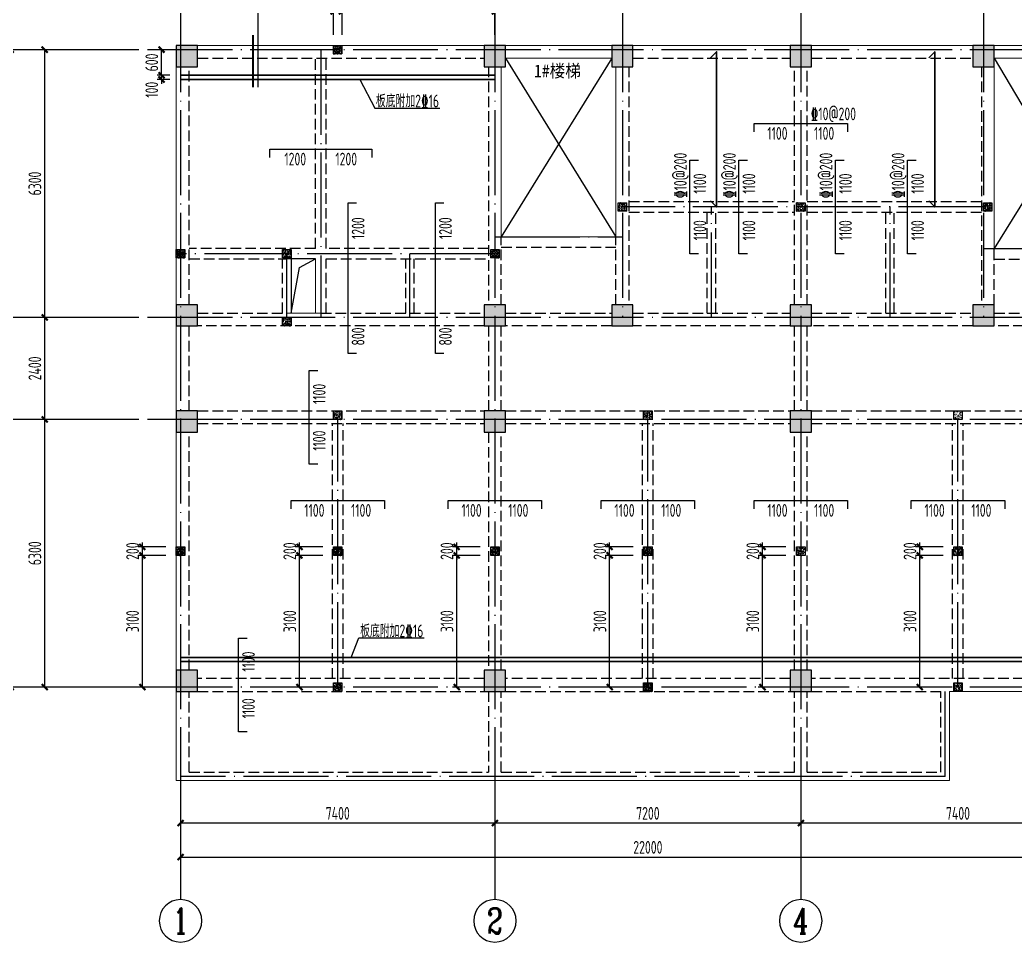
# Model space of a CAD drawing. Extents: x 9732137 to 18866768, y -962146 to 246094.
# Drawn here: x 9791117 to 9814543, y -244435 to -222734 of the extents above; entities that cross this region are included whole.
import ezdxf
from ezdxf.enums import TextEntityAlignment as Align

# ---------------------------------------------------------------- set-up
doc = ezdxf.new("R2010")
doc.units = 0
doc.header["$LTSCALE"] = 1000
for name, pattern in [('3', [500, 300, -200]), ('DASH', [0.35, 0.25, -0.1]), ('DOTE', [2.42, 2, -0.2, 0.02, -0.2])]:
    doc.linetypes.add(name, pattern=pattern)
doc.layers.get('0').update_dxf_attribs({"linetype": 'CONTINUOUS'})
doc.layers.get('Defpoints').update_dxf_attribs({"linetype": 'CONTINUOUS'})
for name, color, linetype in [('AXIS', 1, 'DOTE'), ('AXIS_DIM', 3, 'CONTINUOUS'), ('AXIS_NUM', 7, 'CONTINUOUS'), ('COLU', 7, 'CONTINUOUS'), ('DIM', 3, 'CONTINUOUS'), ('TEXT', 7, 'CONTINUOUS'), ('THIN', 7, 'CONTINUOUS'), ('柱涂实', 54, 'CONTINUOUS'), ('梁虚线', 134, '3'), ('楼板负筋钢筋', 1, 'CONTINUOUS'), ('洞口边线', 7, 'CONTINUOUS'), ('零厚板', 7, 'CONTINUOUS')]:
    doc.layers.add(name, color=color, linetype=linetype)
for name, color, linetype, lineweight in [('梁', 4, 'CONTINUOUS', 18), ('楼板正筋钢筋', 14, 'CONTINUOUS', 35), ('楼板负筋文字', 7, 'CONTINUOUS', 25), ('楼板负筋标注', 84, 'CONTINUOUS', 25)]:
    doc.layers.add(name, color=color, linetype=linetype, lineweight=lineweight)
doc.styles.add('STYLE3', font='simhei.ttf', dxfattribs={"width": 0.9})
doc.styles.add('TSSD_Axis', font='Complex.shx', dxfattribs={"width": 0.7, "bigfont": 'hztxt.shx'})
doc.styles.add('TSSD_Dimension', font='Tssdeng.shx', dxfattribs={"width": 0.7, "bigfont": 'hztxt.shx'})
doc.styles.add('TSSD_Rein', font='Tssdeng.shx', dxfattribs={"width": 0.7, "bigfont": 'hztxt.shx'})
doc.dimstyles.new('TSSD_100_100$0', dxfattribs={"dimtxt": 300, "dimasz": 100, "dimexe": 100, "dimexo": 250, "dimgap": 80, "dimtad": 1, "dimdec": 0, "dimzin": 0, "dimdsep": 46, "dimtxsty": 'TSSD_Dimension', "dimblk1": 'ARCHTICK', "dimblk2": 'ARCHTICK', "dimsah": 1, "dimcen": 0, "dimclrd": 3, "dimclre": 256, "dimclrt": 7, "dimadec": 1, "dimazin": 0, "dimtfac": 1, "dimtdec": 0, "dimtix": 1, "dimtmove": 2, "dimatfit": 3, "dimldrblk": 'ARCHTICK', "dimfxl": 1, "dimtolj": 1, "dimtzin": 0, "dimarcsym": 0})

# ---------------------------------------------------------------- blocks, each defined once
blk = doc.blocks.new('_ArchTick')
at = {"color": 0, "linetype": 'ByBlock', "const_width": 0.5}
blk.add_lwpolyline([(-0.71, -0.71), (0.71, 0.71)], dxfattribs=at)
blk = doc.blocks.new('*D50')
at = {"layer": 'AXIS_DIM', "lineweight": -2}
for p, q in [((9793649, -223435), (9791599, -223435)), ((9793649, -229735), (9791599, -229735))]:
    blk.add_line(p, q, dxfattribs=at)
at = {"layer": 'AXIS_DIM', "color": 3, "lineweight": -2}
blk.add_line((9791699, -223435), (9791699, -229735), dxfattribs=at)
at = {"layer": 'Defpoints', "color": 0}
for p in [(9793899, -223435), (9791699, -229735), (9793899, -229735)]:
    blk.add_point(p, dxfattribs=at)
at = {"layer": 'AXIS_DIM', "color": 3, "lineweight": -2, "xscale": 100, "yscale": 100, "zscale": 100}
for p, rotation in [((9791699, -223435), 90), ((9791699, -229735), 270)]:
    blk.add_blockref('_ArchTick', p, dxfattribs=dict(at, rotation=rotation))
at = {"layer": 'AXIS_DIM', "color": 7, "insert": (9791469, -226585), "char_height": 300, "attachment_point": 5, "rotation": 90, "style": 'TSSD_Dimension'}
blk.add_mtext('\\A1;6300', dxfattribs=at)
blk = doc.blocks.new('*D51')
at = {"layer": 'AXIS_DIM', "lineweight": -2}
for p, q in [((9793649, -229735), (9791599, -229735)), ((9793649, -232135), (9791599, -232135))]:
    blk.add_line(p, q, dxfattribs=at)
at = {"layer": 'AXIS_DIM', "color": 3, "lineweight": -2}
blk.add_line((9791699, -229735), (9791699, -232135), dxfattribs=at)
at = {"layer": 'Defpoints', "color": 0}
for p in [(9793899, -229735), (9791699, -232135), (9793899, -232135)]:
    blk.add_point(p, dxfattribs=at)
at = {"layer": 'AXIS_DIM', "color": 3, "lineweight": -2, "xscale": 100, "yscale": 100, "zscale": 100}
for p, rotation in [((9791699, -229735), 90), ((9791699, -232135), 270)]:
    blk.add_blockref('_ArchTick', p, dxfattribs=dict(at, rotation=rotation))
at = {"layer": 'AXIS_DIM', "color": 7, "insert": (9791469, -230935), "char_height": 300, "attachment_point": 5, "rotation": 90, "style": 'TSSD_Dimension'}
blk.add_mtext('\\A1;2400', dxfattribs=at)
blk = doc.blocks.new('*D52')
at = {"layer": 'AXIS_DIM', "lineweight": -2}
for p, q in [((9793649, -232135), (9791599, -232135)), ((9793649, -238435), (9791599, -238435))]:
    blk.add_line(p, q, dxfattribs=at)
at = {"layer": 'AXIS_DIM', "color": 3, "lineweight": -2}
blk.add_line((9791699, -232135), (9791699, -238435), dxfattribs=at)
at = {"layer": 'Defpoints', "color": 0}
for p in [(9793899, -232135), (9791699, -238435), (9793899, -238435)]:
    blk.add_point(p, dxfattribs=at)
at = {"layer": 'AXIS_DIM', "color": 3, "lineweight": -2, "xscale": 100, "yscale": 100, "zscale": 100}
for p, rotation in [((9791699, -232135), 90), ((9791699, -238435), 270)]:
    blk.add_blockref('_ArchTick', p, dxfattribs=dict(at, rotation=rotation))
at = {"layer": 'AXIS_DIM', "color": 7, "insert": (9791469, -235285), "char_height": 300, "attachment_point": 5, "rotation": 90, "style": 'TSSD_Dimension'}
blk.add_mtext('\\A1;6300', dxfattribs=at)
blk = doc.blocks.new('*D53')
at = {"layer": 'AXIS_DIM', "lineweight": -2}
for p, q in [((9793649, -223435), (9790799, -223435)), ((9793649, -238435), (9790799, -238435))]:
    blk.add_line(p, q, dxfattribs=at)
at = {"layer": 'AXIS_DIM', "color": 3, "lineweight": -2}
blk.add_line((9790899, -238435), (9790899, -223435), dxfattribs=at)
at = {"layer": 'Defpoints', "color": 0}
for p in [(9790899, -223435), (9793899, -223435), (9793899, -238435)]:
    blk.add_point(p, dxfattribs=at)
at = {"layer": 'AXIS_DIM', "color": 3, "lineweight": -2, "xscale": 100, "yscale": 100, "zscale": 100}
for p, rotation in [((9790899, -223435), 90), ((9790899, -238435), 270)]:
    blk.add_blockref('_ArchTick', p, dxfattribs=dict(at, rotation=rotation))
at = {"layer": 'AXIS_DIM', "color": 7, "insert": (9790669, -230935), "char_height": 300, "attachment_point": 5, "rotation": 90, "style": 'TSSD_Dimension'}
blk.add_mtext('\\A1;15000', dxfattribs=at)
blk = doc.blocks.new('ts_axno')
at = {"color": 0, "linetype": 'ByBlock', "lineweight": -2}
blk.add_circle((0, 0), 0.5, dxfattribs=at)
at = {"color": 0, "linetype": 'ByBlock', "lineweight": -2, "style": 'TSSD_Axis', "width": 0.7}
blk.add_attdef('A', text='', height=0.6, dxfattribs=at).set_placement((0, 0), align=Align.MIDDLE_CENTER)
blk = doc.blocks.new('*D54')
at = {"layer": 'AXIS_DIM', "lineweight": -2}
for p, q in [((9809499, -239685), (9809499, -241735)), ((9816899, -239685), (9816899, -241735))]:
    blk.add_line(p, q, dxfattribs=at)
at = {"layer": 'AXIS_DIM', "color": 3, "lineweight": -2}
blk.add_line((9816899, -241635), (9809499, -241635), dxfattribs=at)
at = {"layer": 'Defpoints', "color": 0}
for p in [(9809499, -239435), (9816899, -239435), (9809499, -241635)]:
    blk.add_point(p, dxfattribs=at)
at = {"layer": 'AXIS_DIM', "color": 3, "lineweight": -2, "xscale": 100, "yscale": 100, "zscale": 100, "rotation": 180}
blk.add_blockref('_ArchTick', (9809499, -241635), dxfattribs=at)
at = {"layer": 'AXIS_DIM', "color": 3, "lineweight": -2, "xscale": 100, "yscale": 100, "zscale": 100}
blk.add_blockref('_ArchTick', (9816899, -241635), dxfattribs=at)
at = {"layer": 'AXIS_DIM', "color": 7, "insert": (9813199, -241405), "char_height": 300, "attachment_point": 5, "style": 'TSSD_Dimension'}
blk.add_mtext('\\A1;7400', dxfattribs=at)
blk = doc.blocks.new('*D55')
at = {"layer": 'AXIS_DIM', "lineweight": -2}
for p, q in [((9802299, -239685), (9802299, -241735)), ((9809499, -239685), (9809499, -241735))]:
    blk.add_line(p, q, dxfattribs=at)
at = {"layer": 'AXIS_DIM', "color": 3, "lineweight": -2}
blk.add_line((9809499, -241635), (9802299, -241635), dxfattribs=at)
at = {"layer": 'Defpoints', "color": 0}
for p in [(9802299, -239435), (9809499, -239435), (9802299, -241635)]:
    blk.add_point(p, dxfattribs=at)
at = {"layer": 'AXIS_DIM', "color": 3, "lineweight": -2, "xscale": 100, "yscale": 100, "zscale": 100, "rotation": 180}
blk.add_blockref('_ArchTick', (9802299, -241635), dxfattribs=at)
at = {"layer": 'AXIS_DIM', "color": 3, "lineweight": -2, "xscale": 100, "yscale": 100, "zscale": 100}
blk.add_blockref('_ArchTick', (9809499, -241635), dxfattribs=at)
at = {"layer": 'AXIS_DIM', "color": 7, "insert": (9805899, -241405), "char_height": 300, "attachment_point": 5, "style": 'TSSD_Dimension'}
blk.add_mtext('\\A1;7200', dxfattribs=at)
blk = doc.blocks.new('*D56')
at = {"layer": 'AXIS_DIM', "lineweight": -2}
for p, q in [((9794899, -239685), (9794899, -241735)), ((9802299, -239685), (9802299, -241735))]:
    blk.add_line(p, q, dxfattribs=at)
at = {"layer": 'AXIS_DIM', "color": 3, "lineweight": -2}
blk.add_line((9802299, -241635), (9794899, -241635), dxfattribs=at)
at = {"layer": 'Defpoints', "color": 0}
for p in [(9794899, -239435), (9802299, -239435), (9794899, -241635)]:
    blk.add_point(p, dxfattribs=at)
at = {"layer": 'AXIS_DIM', "color": 3, "lineweight": -2, "xscale": 100, "yscale": 100, "zscale": 100, "rotation": 180}
blk.add_blockref('_ArchTick', (9794899, -241635), dxfattribs=at)
at = {"layer": 'AXIS_DIM', "color": 3, "lineweight": -2, "xscale": 100, "yscale": 100, "zscale": 100}
blk.add_blockref('_ArchTick', (9802299, -241635), dxfattribs=at)
at = {"layer": 'AXIS_DIM', "color": 7, "insert": (9798599, -241405), "char_height": 300, "attachment_point": 5, "style": 'TSSD_Dimension'}
blk.add_mtext('\\A1;7400', dxfattribs=at)
blk = doc.blocks.new('*D57')
at = {"layer": 'AXIS_DIM', "lineweight": -2}
for p, q in [((9794899, -239685), (9794899, -242535)), ((9816899, -239685), (9816899, -242535))]:
    blk.add_line(p, q, dxfattribs=at)
at = {"layer": 'AXIS_DIM', "color": 3, "lineweight": -2}
blk.add_line((9794899, -242435), (9816899, -242435), dxfattribs=at)
at = {"layer": 'Defpoints', "color": 0}
for p in [(9794899, -239435), (9816899, -239435), (9816899, -242435)]:
    blk.add_point(p, dxfattribs=at)
at = {"layer": 'AXIS_DIM', "color": 3, "lineweight": -2, "xscale": 100, "yscale": 100, "zscale": 100, "rotation": 180}
blk.add_blockref('_ArchTick', (9794899, -242435), dxfattribs=at)
at = {"layer": 'AXIS_DIM', "color": 3, "lineweight": -2, "xscale": 100, "yscale": 100, "zscale": 100}
blk.add_blockref('_ArchTick', (9816899, -242435), dxfattribs=at)
at = {"layer": 'AXIS_DIM', "color": 7, "insert": (9805899, -242205), "char_height": 300, "attachment_point": 5, "style": 'TSSD_Dimension'}
blk.add_mtext('\\A1;22000', dxfattribs=at)
blk = doc.blocks.new('GZ')
at = {"layer": 'TEXT'}
h = blk.add_hatch(dxfattribs=at)
h.set_pattern_fill('AR-CONC', color=6, scale=0.4, angle=180, style=0)
h.set_pattern_definition([(230, (3351996.74, 92641.444), (-72.873868, 6.375634), [7.62, -83.82]), (175, (3351996.74, 92641.44), (14.09713, -76.422657), [6.096, -67.056]), (280.451, (3351990.67, 92641.975), (-58.777, -70.046675), [6.476, -71.236]), (226.1842, (3351996.74, 92621.12), (-108.431616, 16.81693), [11.43, -125.73]), (276.6356, (3351987.7, 92622.52), (-94.961694, -98.970222), [9.714, -106.854]), (171.184, (3351996.74, 92621.12), (-94.96184, -98.970047), [9.144, -100.584]), (201, (3351986.58, 92626.204), (-60.645952, 40.906207), [7.62, -83.82]), (146, (3351986.58, 92626.2), (-24.720811, -73.675186), [6.096, -67.056]), (251.4514, (3351981.526, 92629.61), (-85.366596, -32.769143), [6.476, -71.236]), (217.5, (3351996.74, 92641.444), (-1.2354413, -33.8220155), [0, -66.2432, 0, -68.072, 0, -67.31]), (187.5, (3351996.74, 92641.444), (-26.727865, -40.07223), [0, -38.8112, 0, -64.7192, 0, -25.654]), (147.5, (3352019.397, 92641.444), (-54.236238, 2.2914976), [0, -25.4, 0, -79.248, 0, -105.156]), (137.5, (3352029.557, 92641.444), (-59.251673, -10.170596), [0, -33.02, 0, -52.6288, 0, -74.676])])
h.paths.add_polyline_path([(3162038, 237206), (3162238, 237206), (3162238, 237006), (3162038, 237006)])
at = {"color": 6}
blk.add_lwpolyline([(3162038, 237206), (3162238, 237206), (3162238, 237006), (3162038, 237006)], close=True, dxfattribs=at)
blk = doc.blocks.new('*D405')
at = {"layer": 'Defpoints', "color": 0}
for p in [(9793999, -235335), (9794799, -235335), (9794799, -238435)]:
    blk.add_point(p, dxfattribs=at)
at = {"layer": 'DIM', "lineweight": -2}
for p, q in [((9794549, -235335), (9793899, -235335)), ((9794549, -238435), (9793899, -238435))]:
    blk.add_line(p, q, dxfattribs=at)
at = {"layer": 'DIM', "color": 3, "lineweight": -2}
blk.add_line((9793999, -238435), (9793999, -235335), dxfattribs=at)
at = {"layer": 'DIM', "color": 3, "lineweight": -2, "xscale": 100, "yscale": 100, "zscale": 100}
for p, rotation in [((9793999, -235335), 90), ((9793999, -238435), 270)]:
    blk.add_blockref('_ArchTick', p, dxfattribs=dict(at, rotation=rotation))
at = {"layer": 'DIM', "color": 7, "insert": (9793769, -236885), "char_height": 300, "attachment_point": 5, "rotation": 90, "style": 'TSSD_Dimension'}
blk.add_mtext('\\A1;3100', dxfattribs=at)
blk = doc.blocks.new('*D406')
at = {"layer": 'Defpoints', "color": 0}
for p in [(9793999, -235135), (9794799, -235135), (9794799, -235335)]:
    blk.add_point(p, dxfattribs=at)
at = {"layer": 'DIM', "lineweight": -2}
for p, q in [((9794549, -235135), (9793899, -235135)), ((9794549, -235335), (9793899, -235335))]:
    blk.add_line(p, q, dxfattribs=at)
at = {"layer": 'DIM', "color": 3, "lineweight": -2}
for p, q in [((9793999, -235135), (9793999, -235035)), ((9793999, -235335), (9793999, -235135)), ((9793999, -235335), (9793999, -235435))]:
    blk.add_line(p, q, dxfattribs=at)
at = {"layer": 'DIM', "color": 3, "lineweight": -2, "xscale": 100, "yscale": 100, "zscale": 100}
for p, rotation in [((9793999, -235135), 270), ((9793999, -235335), 90)]:
    blk.add_blockref('_ArchTick', p, dxfattribs=dict(at, rotation=rotation))
at = {"layer": 'DIM', "color": 7, "insert": (9793769, -235235), "char_height": 300, "attachment_point": 5, "rotation": 90, "style": 'TSSD_Dimension'}
blk.add_mtext('\\A1;200', dxfattribs=at)
blk = doc.blocks.new('*D407')
at = {"layer": 'Defpoints', "color": 0}
for p in [(9797699, -235335), (9798499, -235335), (9798499, -238435)]:
    blk.add_point(p, dxfattribs=at)
at = {"layer": 'DIM', "lineweight": -2}
for p, q in [((9798249, -235335), (9797599, -235335)), ((9798249, -238435), (9797599, -238435))]:
    blk.add_line(p, q, dxfattribs=at)
at = {"layer": 'DIM', "color": 3, "lineweight": -2}
blk.add_line((9797699, -238435), (9797699, -235335), dxfattribs=at)
at = {"layer": 'DIM', "color": 3, "lineweight": -2, "xscale": 100, "yscale": 100, "zscale": 100}
for p, rotation in [((9797699, -235335), 90), ((9797699, -238435), 270)]:
    blk.add_blockref('_ArchTick', p, dxfattribs=dict(at, rotation=rotation))
at = {"layer": 'DIM', "color": 7, "insert": (9797469, -236885), "char_height": 300, "attachment_point": 5, "rotation": 90, "style": 'TSSD_Dimension'}
blk.add_mtext('\\A1;3100', dxfattribs=at)
blk = doc.blocks.new('*D408')
at = {"layer": 'Defpoints', "color": 0}
for p in [(9797699, -235135), (9798499, -235135), (9798499, -235335)]:
    blk.add_point(p, dxfattribs=at)
at = {"layer": 'DIM', "lineweight": -2}
for p, q in [((9798249, -235135), (9797599, -235135)), ((9798249, -235335), (9797599, -235335))]:
    blk.add_line(p, q, dxfattribs=at)
at = {"layer": 'DIM', "color": 3, "lineweight": -2}
for p, q in [((9797699, -235135), (9797699, -235035)), ((9797699, -235335), (9797699, -235135)), ((9797699, -235335), (9797699, -235435))]:
    blk.add_line(p, q, dxfattribs=at)
at = {"layer": 'DIM', "color": 3, "lineweight": -2, "xscale": 100, "yscale": 100, "zscale": 100}
for p, rotation in [((9797699, -235135), 270), ((9797699, -235335), 90)]:
    blk.add_blockref('_ArchTick', p, dxfattribs=dict(at, rotation=rotation))
at = {"layer": 'DIM', "color": 7, "insert": (9797469, -235235), "char_height": 300, "attachment_point": 5, "rotation": 90, "style": 'TSSD_Dimension'}
blk.add_mtext('\\A1;200', dxfattribs=at)
blk = doc.blocks.new('*D409')
at = {"layer": 'Defpoints', "color": 0}
for p in [(9801399, -235335), (9802199, -235335), (9802199, -238435)]:
    blk.add_point(p, dxfattribs=at)
at = {"layer": 'DIM', "lineweight": -2}
for p, q in [((9801949, -235335), (9801299, -235335)), ((9801949, -238435), (9801299, -238435))]:
    blk.add_line(p, q, dxfattribs=at)
at = {"layer": 'DIM', "color": 3, "lineweight": -2}
blk.add_line((9801399, -238435), (9801399, -235335), dxfattribs=at)
at = {"layer": 'DIM', "color": 3, "lineweight": -2, "xscale": 100, "yscale": 100, "zscale": 100}
for p, rotation in [((9801399, -235335), 90), ((9801399, -238435), 270)]:
    blk.add_blockref('_ArchTick', p, dxfattribs=dict(at, rotation=rotation))
at = {"layer": 'DIM', "color": 7, "insert": (9801169, -236885), "char_height": 300, "attachment_point": 5, "rotation": 90, "style": 'TSSD_Dimension'}
blk.add_mtext('\\A1;3100', dxfattribs=at)
blk = doc.blocks.new('*D410')
at = {"layer": 'Defpoints', "color": 0}
for p in [(9801399, -235135), (9802199, -235135), (9802199, -235335)]:
    blk.add_point(p, dxfattribs=at)
at = {"layer": 'DIM', "lineweight": -2}
for p, q in [((9801949, -235135), (9801299, -235135)), ((9801949, -235335), (9801299, -235335))]:
    blk.add_line(p, q, dxfattribs=at)
at = {"layer": 'DIM', "color": 3, "lineweight": -2}
for p, q in [((9801399, -235135), (9801399, -235035)), ((9801399, -235335), (9801399, -235135)), ((9801399, -235335), (9801399, -235435))]:
    blk.add_line(p, q, dxfattribs=at)
at = {"layer": 'DIM', "color": 3, "lineweight": -2, "xscale": 100, "yscale": 100, "zscale": 100}
for p, rotation in [((9801399, -235135), 270), ((9801399, -235335), 90)]:
    blk.add_blockref('_ArchTick', p, dxfattribs=dict(at, rotation=rotation))
at = {"layer": 'DIM', "color": 7, "insert": (9801169, -235235), "char_height": 300, "attachment_point": 5, "rotation": 90, "style": 'TSSD_Dimension'}
blk.add_mtext('\\A1;200', dxfattribs=at)
blk = doc.blocks.new('*D411')
at = {"layer": 'Defpoints', "color": 0}
for p in [(9804999, -235335), (9805799, -235335), (9805799, -238435)]:
    blk.add_point(p, dxfattribs=at)
at = {"layer": 'DIM', "lineweight": -2}
for p, q in [((9805549, -235335), (9804899, -235335)), ((9805549, -238435), (9804899, -238435))]:
    blk.add_line(p, q, dxfattribs=at)
at = {"layer": 'DIM', "color": 3, "lineweight": -2}
blk.add_line((9804999, -238435), (9804999, -235335), dxfattribs=at)
at = {"layer": 'DIM', "color": 3, "lineweight": -2, "xscale": 100, "yscale": 100, "zscale": 100}
for p, rotation in [((9804999, -235335), 90), ((9804999, -238435), 270)]:
    blk.add_blockref('_ArchTick', p, dxfattribs=dict(at, rotation=rotation))
at = {"layer": 'DIM', "color": 7, "insert": (9804769, -236885), "char_height": 300, "attachment_point": 5, "rotation": 90, "style": 'TSSD_Dimension'}
blk.add_mtext('\\A1;3100', dxfattribs=at)
blk = doc.blocks.new('*D412')
at = {"layer": 'Defpoints', "color": 0}
for p in [(9804999, -235135), (9805799, -235135), (9805799, -235335)]:
    blk.add_point(p, dxfattribs=at)
at = {"layer": 'DIM', "lineweight": -2}
for p, q in [((9805549, -235135), (9804899, -235135)), ((9805549, -235335), (9804899, -235335))]:
    blk.add_line(p, q, dxfattribs=at)
at = {"layer": 'DIM', "color": 3, "lineweight": -2}
for p, q in [((9804999, -235135), (9804999, -235035)), ((9804999, -235335), (9804999, -235135)), ((9804999, -235335), (9804999, -235435))]:
    blk.add_line(p, q, dxfattribs=at)
at = {"layer": 'DIM', "color": 3, "lineweight": -2, "xscale": 100, "yscale": 100, "zscale": 100}
for p, rotation in [((9804999, -235135), 270), ((9804999, -235335), 90)]:
    blk.add_blockref('_ArchTick', p, dxfattribs=dict(at, rotation=rotation))
at = {"layer": 'DIM', "color": 7, "insert": (9804769, -235235), "char_height": 300, "attachment_point": 5, "rotation": 90, "style": 'TSSD_Dimension'}
blk.add_mtext('\\A1;200', dxfattribs=at)
blk = doc.blocks.new('*D413')
at = {"layer": 'Defpoints', "color": 0}
for p in [(9808599, -235335), (9809399, -235335), (9809399, -238435)]:
    blk.add_point(p, dxfattribs=at)
at = {"layer": 'DIM', "lineweight": -2}
for p, q in [((9809149, -235335), (9808499, -235335)), ((9809149, -238435), (9808499, -238435))]:
    blk.add_line(p, q, dxfattribs=at)
at = {"layer": 'DIM', "color": 3, "lineweight": -2}
blk.add_line((9808599, -238435), (9808599, -235335), dxfattribs=at)
at = {"layer": 'DIM', "color": 3, "lineweight": -2, "xscale": 100, "yscale": 100, "zscale": 100}
for p, rotation in [((9808599, -235335), 90), ((9808599, -238435), 270)]:
    blk.add_blockref('_ArchTick', p, dxfattribs=dict(at, rotation=rotation))
at = {"layer": 'DIM', "color": 7, "insert": (9808369, -236885), "char_height": 300, "attachment_point": 5, "rotation": 90, "style": 'TSSD_Dimension'}
blk.add_mtext('\\A1;3100', dxfattribs=at)
blk = doc.blocks.new('*D414')
at = {"layer": 'Defpoints', "color": 0}
for p in [(9808599, -235135), (9809399, -235135), (9809399, -235335)]:
    blk.add_point(p, dxfattribs=at)
at = {"layer": 'DIM', "lineweight": -2}
for p, q in [((9809149, -235135), (9808499, -235135)), ((9809149, -235335), (9808499, -235335))]:
    blk.add_line(p, q, dxfattribs=at)
at = {"layer": 'DIM', "color": 3, "lineweight": -2}
for p, q in [((9808599, -235135), (9808599, -235035)), ((9808599, -235335), (9808599, -235135)), ((9808599, -235335), (9808599, -235435))]:
    blk.add_line(p, q, dxfattribs=at)
at = {"layer": 'DIM', "color": 3, "lineweight": -2, "xscale": 100, "yscale": 100, "zscale": 100}
for p, rotation in [((9808599, -235135), 270), ((9808599, -235335), 90)]:
    blk.add_blockref('_ArchTick', p, dxfattribs=dict(at, rotation=rotation))
at = {"layer": 'DIM', "color": 7, "insert": (9808369, -235235), "char_height": 300, "attachment_point": 5, "rotation": 90, "style": 'TSSD_Dimension'}
blk.add_mtext('\\A1;200', dxfattribs=at)
blk = doc.blocks.new('*D415')
at = {"layer": 'Defpoints', "color": 0}
for p in [(9812299, -235335), (9813099, -235335), (9813099, -238435)]:
    blk.add_point(p, dxfattribs=at)
at = {"layer": 'DIM', "lineweight": -2}
for p, q in [((9812849, -235335), (9812199, -235335)), ((9812849, -238435), (9812199, -238435))]:
    blk.add_line(p, q, dxfattribs=at)
at = {"layer": 'DIM', "color": 3, "lineweight": -2}
blk.add_line((9812299, -238435), (9812299, -235335), dxfattribs=at)
at = {"layer": 'DIM', "color": 3, "lineweight": -2, "xscale": 100, "yscale": 100, "zscale": 100}
for p, rotation in [((9812299, -235335), 90), ((9812299, -238435), 270)]:
    blk.add_blockref('_ArchTick', p, dxfattribs=dict(at, rotation=rotation))
at = {"layer": 'DIM', "color": 7, "insert": (9812069, -236885), "char_height": 300, "attachment_point": 5, "rotation": 90, "style": 'TSSD_Dimension'}
blk.add_mtext('\\A1;3100', dxfattribs=at)
blk = doc.blocks.new('*D416')
at = {"layer": 'Defpoints', "color": 0}
for p in [(9812299, -235135), (9813099, -235135), (9813099, -235335)]:
    blk.add_point(p, dxfattribs=at)
at = {"layer": 'DIM', "lineweight": -2}
for p, q in [((9812849, -235135), (9812199, -235135)), ((9812849, -235335), (9812199, -235335))]:
    blk.add_line(p, q, dxfattribs=at)
at = {"layer": 'DIM', "color": 3, "lineweight": -2}
for p, q in [((9812299, -235135), (9812299, -235035)), ((9812299, -235335), (9812299, -235135)), ((9812299, -235335), (9812299, -235435))]:
    blk.add_line(p, q, dxfattribs=at)
at = {"layer": 'DIM', "color": 3, "lineweight": -2, "xscale": 100, "yscale": 100, "zscale": 100}
for p, rotation in [((9812299, -235135), 270), ((9812299, -235335), 90)]:
    blk.add_blockref('_ArchTick', p, dxfattribs=dict(at, rotation=rotation))
at = {"layer": 'DIM', "color": 7, "insert": (9812069, -235235), "char_height": 300, "attachment_point": 5, "rotation": 90, "style": 'TSSD_Dimension'}
blk.add_mtext('\\A1;200', dxfattribs=at)
blk = doc.blocks.new('*D423')
at = {"layer": 'Defpoints', "color": 0}
for p in [(9798699, -222535), (9798499, -223335), (9798699, -223335)]:
    blk.add_point(p, dxfattribs=at)
at = {"layer": 'DIM', "lineweight": -2}
for p, q in [((9798499, -223085), (9798499, -222435)), ((9798699, -223085), (9798699, -222435))]:
    blk.add_line(p, q, dxfattribs=at)
at = {"layer": 'DIM', "color": 3, "lineweight": -2}
blk.add_line((9798499, -222535), (9798699, -222535), dxfattribs=at)
at = {"layer": 'DIM', "color": 3, "lineweight": -2, "xscale": 100, "yscale": 100, "zscale": 100, "rotation": 180}
blk.add_blockref('_ArchTick', (9798499, -222535), dxfattribs=at)
at = {"layer": 'DIM', "color": 3, "lineweight": -2, "xscale": 100, "yscale": 100, "zscale": 100}
blk.add_blockref('_ArchTick', (9798699, -222535), dxfattribs=at)
at = {"layer": 'DIM', "color": 7, "insert": (9798241, -222305), "char_height": 300, "attachment_point": 5, "style": 'TSSD_Dimension'}
blk.add_mtext('\\A1;200', dxfattribs=at)
blk = doc.blocks.new('*D424')
at = {"layer": 'Defpoints', "color": 0}
for p in [(9802299, -222535), (9798699, -223335), (9802299, -223335)]:
    blk.add_point(p, dxfattribs=at)
at = {"layer": 'DIM', "lineweight": -2}
for p, q in [((9798699, -223085), (9798699, -222435)), ((9802299, -223085), (9802299, -222435))]:
    blk.add_line(p, q, dxfattribs=at)
at = {"layer": 'DIM', "color": 3, "lineweight": -2}
blk.add_line((9798699, -222535), (9802299, -222535), dxfattribs=at)
at = {"layer": 'DIM', "color": 3, "lineweight": -2, "xscale": 100, "yscale": 100, "zscale": 100, "rotation": 180}
blk.add_blockref('_ArchTick', (9798699, -222535), dxfattribs=at)
at = {"layer": 'DIM', "color": 3, "lineweight": -2, "xscale": 100, "yscale": 100, "zscale": 100}
blk.add_blockref('_ArchTick', (9802299, -222535), dxfattribs=at)
at = {"layer": 'DIM', "color": 7, "insert": (9800499, -222305), "char_height": 300, "attachment_point": 5, "style": 'TSSD_Dimension'}
blk.add_mtext('\\A1;3600', dxfattribs=at)
blk = doc.blocks.new('*D516')
at = {"layer": 'Defpoints', "color": 0}
for p in [(9794451, -224035), (9794899, -224035), (9794899, -224135)]:
    blk.add_point(p, dxfattribs=at)
at = {"layer": 'DIM', "color": 3, "lineweight": -2}
for p, q in [((9794451, -224035), (9794451, -223935)), ((9794451, -224135), (9794451, -224035)), ((9794451, -224135), (9794451, -224235))]:
    blk.add_line(p, q, dxfattribs=at)
at = {"layer": 'DIM', "lineweight": -2}
for p, q in [((9794649, -224035), (9794351, -224035)), ((9794649, -224135), (9794351, -224135))]:
    blk.add_line(p, q, dxfattribs=at)
at = {"layer": 'DIM', "color": 3, "lineweight": -2, "xscale": 100, "yscale": 100, "zscale": 100}
for p, rotation in [((9794451, -224035), 270), ((9794451, -224135), 90)]:
    blk.add_blockref('_ArchTick', p, dxfattribs=dict(at, rotation=rotation))
at = {"layer": 'DIM', "color": 7, "insert": (9794221, -224377), "char_height": 300, "attachment_point": 5, "rotation": 90, "style": 'TSSD_Dimension'}
blk.add_mtext('\\A1;100', dxfattribs=at)
blk = doc.blocks.new('*D517')
at = {"layer": 'Defpoints', "color": 0}
for p in [(9794451, -223435), (9794899, -223435), (9794899, -224035)]:
    blk.add_point(p, dxfattribs=at)
at = {"layer": 'DIM', "lineweight": -2}
for p, q in [((9794649, -223435), (9794351, -223435)), ((9794649, -224035), (9794351, -224035))]:
    blk.add_line(p, q, dxfattribs=at)
at = {"layer": 'DIM', "color": 3, "lineweight": -2}
blk.add_line((9794451, -224035), (9794451, -223435), dxfattribs=at)
at = {"layer": 'DIM', "color": 3, "lineweight": -2, "xscale": 100, "yscale": 100, "zscale": 100}
for p, rotation in [((9794451, -223435), 90), ((9794451, -224035), 270)]:
    blk.add_blockref('_ArchTick', p, dxfattribs=dict(at, rotation=rotation))
at = {"layer": 'DIM', "color": 7, "insert": (9794221, -223735), "char_height": 300, "attachment_point": 5, "rotation": 90, "style": 'TSSD_Dimension'}
blk.add_mtext('\\A1;600', dxfattribs=at)

msp = doc.modelspace()

# ---------------------------------------------------------------- hatches: boundary and pattern name
at = {"layer": '柱涂实'}
for points in [[(9795298.5, -223835.1), (9795298.5, -223335.1), (9794798.5, -223335.1), (9794798.5, -223835.1)], [(9802548.5, -223835.1), (9802548.5, -223335.1), (9802048.5, -223335.1), (9802048.5, -223835.1)], [(9805548.5, -223835.1), (9805548.5, -223335.1), (9805048.5, -223335.1), (9805048.5, -223835.1)], [(9809748.5, -223835.1), (9809748.5, -223335.1), (9809248.5, -223335.1), (9809248.5, -223835.1)], [(9814048.5, -223835.1), (9814048.5, -223335.1), (9813548.5, -223335.1), (9813548.5, -223835.1)], [(9795298.5, -229935.1), (9795298.5, -229435.1), (9794798.5, -229435.1), (9794798.5, -229935.1)], [(9802548.5, -229935.1), (9802548.5, -229435.1), (9802048.5, -229435.1), (9802048.5, -229935.1)], [(9805548.5, -229935.1), (9805548.5, -229435.1), (9805048.5, -229435.1), (9805048.5, -229935.1)], [(9809748.5, -229935.1), (9809748.5, -229435.1), (9809248.5, -229435.1), (9809248.5, -229935.1)], [(9814048.5, -229935.1), (9814048.5, -229435.1), (9813548.5, -229435.1), (9813548.5, -229935.1)], [(9795298.5, -232435.1), (9795298.5, -231935.1), (9794798.5, -231935.1), (9794798.5, -232435.1)], [(9802548.5, -232435.1), (9802548.5, -231935.1), (9802048.5, -231935.1), (9802048.5, -232435.1)], [(9809748.5, -232435.1), (9809748.5, -231935.1), (9809248.5, -231935.1), (9809248.5, -232435.1)], [(9795298.5, -238535.1), (9795298.5, -238035.1), (9794798.5, -238035.1), (9794798.5, -238535.1)], [(9802548.5, -238535.1), (9802548.5, -238035.1), (9802048.5, -238035.1), (9802048.5, -238535.1)], [(9809748.5, -238535.1), (9809748.5, -238035.1), (9809248.5, -238035.1), (9809248.5, -238535.1)]]:
    msp.add_hatch(color=256, dxfattribs=at).paths.add_polyline_path(points)

# ---------------------------------------------------------------- linework, layer by layer
at = {"color": 2, "const_width": 40, "elevation": 0}
for points in [[(9794898.5, -224035.1), (9802298.5, -224035.1)], [(9794898.5, -224135.1), (9802298.5, -224135.1)], [(9794898.5, -237735.1), (9816898.5, -237735.1)], [(9794898.5, -237835.1), (9816898.5, -237835.1)]]:
    msp.add_lwpolyline(points, dxfattribs=at)
at = {"layer": 'AXIS'}
for p, q in [((9794898.5, -222435.1, 0), (9794898.5, -240535.1, 0)), ((9802298.5, -222435.1, 0), (9802298.5, -240535.1, 0)), ((9805298.5, -222435.1, 0), (9805298.5, -229735.1, 0)), ((9809498.5, -222435.1, 0), (9809498.5, -240535.1, 0)), ((9813798.5, -222435.1, 0), (9813798.5, -229735.1, 0)), ((9817898.5, -223435.1, 0), (9793898.5, -223435.1, 0)), ((9798198.5, -223435.1, 0), (9798198.5, -229735.1, 0)), ((9813798.5, -227135.1, 0), (9805298.5, -227135.1, 0)), ((9807398.5, -229735.1), (9807398.5, -227135.1)), ((9811598.5, -229735.1), (9811598.5, -227135.1)), ((9802298.5, -227835.1), (9805298.5, -227835.1)), ((9813798.5, -228115.1), (9816898.5, -228115.1)), ((9802298.5, -228235.1, 0), (9794898.5, -228235.1, 0)), ((9797398.5, -229735.1), (9797398.5, -228235.1)), ((9800298.5, -229735.1), (9800298.5, -228235.1)), ((9817898.5, -229735.1, 0), (9793898.5, -229735.1, 0)), ((9817898.5, -232135.1, 0), (9793898.5, -232135.1, 0)), ((9798598.5, -238435.1), (9798598.5, -232135.1)), ((9805898.5, -238435.1), (9805898.5, -232135.1)), ((9813198.5, -238435.1), (9813198.5, -232135.1)), ((9817898.5, -238435.1, 0), (9793898.5, -238435.1, 0)), ((9812898.5, -240535.1), (9812898.5, -238435.1)), ((9812898.5, -240535.1, 0), (9794898.5, -240535.1, 0))]:
    msp.add_line(p, q, dxfattribs=at)
at = {"layer": 'AXIS_NUM'}
for p, q in [((9793898.5, -223435.1, 0), (9789898.5, -223435.1, 0)), ((9793898.5, -229735.1, 0), (9789898.5, -229735.1, 0)), ((9793898.5, -232135.1, 0), (9789898.5, -232135.1, 0)), ((9793898.5, -238435.1, 0), (9789898.5, -238435.1, 0)), ((9794898.5, -239435.1, 0), (9794898.5, -243435.1, 0)), ((9802298.5, -239435.1, 0), (9802298.5, -243435.1, 0)), ((9809498.5, -239435.1, 0), (9809498.5, -243435.1, 0))]:
    msp.add_line(p, q, dxfattribs=at)
at = {"layer": 'COLU', "ltscale": 1}
for points in [[(9795298.5, -223835.1), (9795298.5, -223335.1), (9794798.5, -223335.1), (9794798.5, -223835.1)], [(9802548.5, -223835.1), (9802548.5, -223335.1), (9802048.5, -223335.1), (9802048.5, -223835.1)], [(9805548.5, -223835.1), (9805548.5, -223335.1), (9805048.5, -223335.1), (9805048.5, -223835.1)], [(9809748.5, -223835.1), (9809748.5, -223335.1), (9809248.5, -223335.1), (9809248.5, -223835.1)], [(9814048.5, -223835.1), (9814048.5, -223335.1), (9813548.5, -223335.1), (9813548.5, -223835.1)], [(9795298.5, -229935.1), (9795298.5, -229435.1), (9794798.5, -229435.1), (9794798.5, -229935.1)], [(9802548.5, -229935.1), (9802548.5, -229435.1), (9802048.5, -229435.1), (9802048.5, -229935.1)], [(9805548.5, -229935.1), (9805548.5, -229435.1), (9805048.5, -229435.1), (9805048.5, -229935.1)], [(9809748.5, -229935.1), (9809748.5, -229435.1), (9809248.5, -229435.1), (9809248.5, -229935.1)], [(9814048.5, -229935.1), (9814048.5, -229435.1), (9813548.5, -229435.1), (9813548.5, -229935.1)], [(9795298.5, -232435.1), (9795298.5, -231935.1), (9794798.5, -231935.1), (9794798.5, -232435.1)], [(9802548.5, -232435.1), (9802548.5, -231935.1), (9802048.5, -231935.1), (9802048.5, -232435.1)], [(9809748.5, -232435.1), (9809748.5, -231935.1), (9809248.5, -231935.1), (9809248.5, -232435.1)], [(9795298.5, -238535.1), (9795298.5, -238035.1), (9794798.5, -238035.1), (9794798.5, -238535.1)], [(9802548.5, -238535.1), (9802548.5, -238035.1), (9802048.5, -238035.1), (9802048.5, -238535.1)], [(9809748.5, -238535.1), (9809748.5, -238035.1), (9809248.5, -238035.1), (9809248.5, -238535.1)]]:
    msp.add_lwpolyline(points, close=True, dxfattribs=at)
at = {"layer": 'TEXT', "color": 7}
for p, q in [((9799115.5, -224135.1, 0), (9799468.2, -224807.3, 0)), ((9799468.2, -224807.3, 0), (9801004.2, -224807.3, 0)), ((9798916, -237735.1, 0), (9799098.2, -237276.9)), ((9799098.2, -237276.9), (9800634.2, -237276.9))]:
    msp.add_line(p, q, dxfattribs=at)
at = {"layer": 'THIN'}
msp.add_line((9796724, -224319.4), (9796724, -222519.3), dxfattribs=at)
at = {"layer": 'THIN', "const_width": 50}
msp.add_lwpolyline([(9796604, -224319.4), (9796604, -223089.1)], dxfattribs=at)
at = {"layer": '柱涂实', "linetype": 'Continuous'}
for points in [[(9795298.5, -223835.1), (9795298.5, -223335.1), (9794798.5, -223335.1), (9794798.5, -223835.1)], [(9802548.5, -223835.1), (9802548.5, -223335.1), (9802048.5, -223335.1), (9802048.5, -223835.1)], [(9805548.5, -223835.1), (9805548.5, -223335.1), (9805048.5, -223335.1), (9805048.5, -223835.1)], [(9809748.5, -223835.1), (9809748.5, -223335.1), (9809248.5, -223335.1), (9809248.5, -223835.1)], [(9814048.5, -223835.1), (9814048.5, -223335.1), (9813548.5, -223335.1), (9813548.5, -223835.1)], [(9795298.5, -229935.1), (9795298.5, -229435.1), (9794798.5, -229435.1), (9794798.5, -229935.1)], [(9802548.5, -229935.1), (9802548.5, -229435.1), (9802048.5, -229435.1), (9802048.5, -229935.1)], [(9805548.5, -229935.1), (9805548.5, -229435.1), (9805048.5, -229435.1), (9805048.5, -229935.1)], [(9809748.5, -229935.1), (9809748.5, -229435.1), (9809248.5, -229435.1), (9809248.5, -229935.1)], [(9814048.5, -229935.1), (9814048.5, -229435.1), (9813548.5, -229435.1), (9813548.5, -229935.1)], [(9795298.5, -232435.1), (9795298.5, -231935.1), (9794798.5, -231935.1), (9794798.5, -232435.1)], [(9802548.5, -232435.1), (9802548.5, -231935.1), (9802048.5, -231935.1), (9802048.5, -232435.1)], [(9809748.5, -232435.1), (9809748.5, -231935.1), (9809248.5, -231935.1), (9809248.5, -232435.1)], [(9795298.5, -238535.1), (9795298.5, -238035.1), (9794798.5, -238035.1), (9794798.5, -238535.1)], [(9802548.5, -238535.1), (9802548.5, -238035.1), (9802048.5, -238035.1), (9802048.5, -238535.1)], [(9809748.5, -238535.1), (9809748.5, -238035.1), (9809248.5, -238035.1), (9809248.5, -238535.1)]]:
    msp.add_lwpolyline(points, close=True, dxfattribs=at)
at = {"layer": '梁', "ltscale": 1}
for p, q in [((9795298.5, -223335.1), (9802048.5, -223335.1)), ((9802548.5, -223335.1), (9805048.5, -223335.1)), ((9805548.5, -223335.1), (9809248.5, -223335.1)), ((9809748.5, -223335.1), (9813548.5, -223335.1)), ((9814048.5, -223335.1), (9816498.5, -223335.1)), ((9802548.5, -223635.1), (9805048.5, -223635.1)), ((9814048.5, -223635.1), (9816498.5, -223635.1)), ((9794798.5, -229435.1), (9794798.5, -223835.1)), ((9802448.5, -227835.1), (9802448.5, -223835.1)), ((9805148.5, -227835.1), (9805148.5, -223835.1)), ((9814048.5, -228115.1), (9814048.5, -223835.1)), ((9802448.5, -227835.1), (9805148.5, -227835.1)), ((9814048.5, -228115.1), (9816698.5, -228115.1)), ((9797398.5, -228360.1), (9798073.5, -228360.1)), ((9797498.5, -229635.1), (9797498.5, -228360.1)), ((9798073.5, -229635.1), (9798073.5, -228360.1)), ((9797398.5, -229635.1), (9798198.5, -229635.1)), ((9794798.5, -231935.1), (9794798.5, -229935.1)), ((9794798.5, -238035.1), (9794798.5, -232435.1)), ((9794798.5, -240635.1), (9794798.5, -238535.1)), ((9812998.5, -238535.1), (9816498.5, -238535.1)), ((9812998.5, -240635.1), (9812998.5, -238535.1)), ((9812998.5, -240635.1, 0), (9794798.5, -240635.1, 0))]:
    msp.add_line(p, q, dxfattribs=at)
at = {"layer": '梁虚线', "linetype": 'DASH', "ltscale": 1}
for p, q in [((9795298.5, -223635.1), (9802048.5, -223635.1)), ((9798073.5, -228110.1), (9798073.5, -223635.1)), ((9798323.5, -228110.1), (9798323.5, -223635.1)), ((9805548.5, -223635.1), (9809248.5, -223635.1)), ((9809748.5, -223635.1), (9813548.5, -223635.1)), ((9795098.5, -229435.1), (9795098.5, -223835.1)), ((9802148.5, -223835.1, 0), (9802148.5, -229435.1, 0)), ((9805448.5, -223835.1, 0), (9805448.5, -229435.1, 0)), ((9809348.5, -229435.1), (9809348.5, -223835.1)), ((9809648.5, -229435.1), (9809648.5, -223835.1)), ((9813748.5, -223835.1, 0), (9813748.5, -229435.1, 0)), ((9805448.5, -227010.1), (9809348.5, -227010.1)), ((9809648.5, -227010.1), (9813748.5, -227010.1)), ((9805448.5, -227260.1), (9809348.5, -227260.1)), ((9807298.5, -229635.1), (9807298.5, -227260.1)), ((9807498.5, -229635.1), (9807498.5, -227260.1)), ((9809648.5, -227260.1), (9813748.5, -227260.1)), ((9811498.5, -229635.1), (9811498.5, -227260.1)), ((9811698.5, -229635.1), (9811698.5, -227260.1)), ((9802448.5, -229435.1), (9802448.5, -227835.1)), ((9805148.5, -229435.1), (9805148.5, -227835.1)), ((9798073.5, -228110.1, 0), (9795098.5, -228110.1, 0)), ((9802148.5, -228110.1, 0), (9798323.5, -228110.1, 0)), ((9802448.5, -228085.1), (9805148.5, -228085.1)), ((9814048.5, -229435.1), (9814048.5, -228115.1)), ((9795098.5, -228360.1), (9797398.5, -228360.1)), ((9797298.5, -229635.1), (9797298.5, -228360.1)), ((9798323.5, -228360.1), (9802148.5, -228360.1)), ((9798323.5, -229635.1), (9798323.5, -228360.1)), ((9800198.5, -229635.1), (9800198.5, -228360.1)), ((9800398.5, -229635.1), (9800398.5, -228360.1)), ((9814048.5, -228365.1), (9816698.5, -228365.1)), ((9795298.5, -229635.1), (9797398.5, -229635.1)), ((9798198.5, -229635.1), (9802048.5, -229635.1)), ((9802548.5, -229635.1), (9805048.5, -229635.1)), ((9805548.5, -229635.1), (9809248.5, -229635.1)), ((9809748.5, -229635.1), (9813548.5, -229635.1)), ((9814048.5, -229635.1), (9816498.5, -229635.1)), ((9795098.5, -231935.1), (9795098.5, -229935.1)), ((9802048.5, -229935.1, 0), (9795298.5, -229935.1, 0)), ((9802148.5, -229935.1, 0), (9802148.5, -231935.1, 0)), ((9802448.5, -231935.1), (9802448.5, -229935.1)), ((9805048.5, -229935.1, 0), (9802548.5, -229935.1, 0)), ((9809248.5, -229935.1, 0), (9805548.5, -229935.1, 0)), ((9809348.5, -231935.1), (9809348.5, -229935.1)), ((9809648.5, -231935.1), (9809648.5, -229935.1)), ((9813548.5, -229935.1, 0), (9809748.5, -229935.1, 0)), ((9816498.5, -229935.1, 0), (9814048.5, -229935.1, 0)), ((9795298.5, -231935.1), (9802048.5, -231935.1)), ((9802548.5, -231935.1), (9809248.5, -231935.1)), ((9809748.5, -231935.1), (9816498.5, -231935.1)), ((9795298.5, -232235.1), (9802048.5, -232235.1)), ((9798473.5, -238235.1), (9798473.5, -232235.1)), ((9798723.5, -238235.1), (9798723.5, -232235.1)), ((9802548.5, -232235.1), (9809248.5, -232235.1)), ((9805773.5, -238235.1), (9805773.5, -232235.1)), ((9806023.5, -238235.1), (9806023.5, -232235.1)), ((9809748.5, -232235.1), (9816498.5, -232235.1)), ((9813073.5, -238235.1), (9813073.5, -232235.1)), ((9813323.5, -238235.1), (9813323.5, -232235.1)), ((9795098.5, -238035.1), (9795098.5, -232435.1)), ((9802148.5, -232435.1, 0), (9802148.5, -238035.1, 0)), ((9802448.5, -238035.1), (9802448.5, -232435.1)), ((9809348.5, -238035.1), (9809348.5, -232435.1)), ((9809648.5, -238035.1), (9809648.5, -232435.1)), ((9802048.5, -238235.1, 0), (9795298.5, -238235.1, 0)), ((9809248.5, -238235.1, 0), (9802548.5, -238235.1, 0)), ((9816498.5, -238235.1, 0), (9809748.5, -238235.1, 0)), ((9795098.5, -240435.1), (9795098.5, -238535.1)), ((9795298.5, -238535.1), (9802048.5, -238535.1)), ((9802148.5, -238535.1, 0), (9802148.5, -240435.1, 0)), ((9802448.5, -240435.1), (9802448.5, -238535.1)), ((9802548.5, -238535.1), (9809248.5, -238535.1)), ((9809348.5, -240435.1), (9809348.5, -238535.1)), ((9809648.5, -240435.1), (9809648.5, -238535.1)), ((9809748.5, -238535.1), (9812798.5, -238535.1)), ((9812798.5, -240435.1), (9812798.5, -238535.1)), ((9795098.5, -240435.1), (9802148.5, -240435.1)), ((9802448.5, -240435.1), (9809348.5, -240435.1)), ((9809648.5, -240435.1), (9812798.5, -240435.1))]:
    msp.add_line(p, q, dxfattribs=at)
at = {"layer": '楼板正筋钢筋', "ltscale": 1}
for points in [[(9807374.9, -226993.6), (9807516.4, -227135.1), (9807516.4, -223485.1), (9807374.9, -223626.5)], [(9812511, -226993.6), (9812652.4, -227135.1), (9812652.4, -223485.1), (9812510.9, -223626.5)]]:
    msp.add_lwpolyline(points, dxfattribs=at)
at = {"layer": '楼板负筋钢筋', "ltscale": 1}
for points in [[(9808398.5, -225370.1), (9808398.5, -225170.1), (9810598.5, -225170.1), (9810598.5, -225370.1)], [(9796998.6, -225975.1), (9796998.6, -225775.1), (9799398.6, -225775.1), (9799398.6, -225975.1)], [(9807088.5, -228235.1), (9806888.5, -228235.1), (9806888.5, -226035.1), (9807088.5, -226035.1)], [(9808243.5, -228235.1), (9808043.5, -228235.1), (9808043.5, -226035.1), (9808243.5, -226035.1)], [(9810516.3, -228235.1), (9810316.3, -228235.1), (9810316.3, -226035.1), (9810516.3, -226035.1)], [(9812213.5, -228235.1), (9812013.5, -228235.1), (9812013.5, -226035.1), (9812213.5, -226035.1)], [(9799043.5, -230585.1), (9798843.5, -230585.1), (9798843.5, -227035.1), (9799043.5, -227035.1)], [(9801098.5, -230585.1), (9800898.5, -230585.1), (9800898.5, -227035.1), (9801098.5, -227035.1)], [(9798128.5, -233185.1), (9797928.5, -233185.1), (9797928.5, -230985.1), (9798128.5, -230985.1)], [(9797498.6, -234242.2), (9797498.6, -234042.2), (9799698.6, -234042.2), (9799698.6, -234242.2)], [(9801198.5, -234242.2), (9801198.5, -234042.2), (9803398.5, -234042.2), (9803398.5, -234242.2)], [(9804798.5, -234242.2), (9804798.5, -234042.2), (9806998.5, -234042.2), (9806998.5, -234242.2)], [(9808398.6, -234242.2), (9808398.6, -234042.2), (9810598.6, -234042.2), (9810598.6, -234242.2)], [(9812098.5, -234242.2), (9812098.5, -234042.2), (9814298.5, -234042.2), (9814298.5, -234242.2)], [(9796463.5, -239485.1), (9796263.5, -239485.1), (9796263.5, -237285.1), (9796463.5, -237285.1)]]:
    msp.add_lwpolyline(points, dxfattribs=at)
at = {"layer": '洞口边线', "ltscale": 1}
msp.add_lwpolyline([(9798073.5, -228360.1), (9797498.5, -228360.1), (9797498.5, -229635.1), (9797701.8, -228563.3), (9798073.5, -228360.1)], close=True, dxfattribs=at)
at = {"layer": '零厚板', "ltscale": 1}
for p, q in [((9805048.5, -223635.1), (9802448.5, -227835.1)), ((9802548.5, -223635.1), (9805148.5, -227835.1)), ((9814048.5, -223635.1), (9816698.5, -228115.1)), ((9816698.5, -223835.1), (9814048.5, -228115.1))]:
    msp.add_line(p, q, dxfattribs=at)

# ---------------------------------------------------------------- block references
at = {"color": 0}
for p in [(6636460.8, -460541.1, 0), (6643160.7, -464241.1, 0), (6647360.7, -464241.1, 0), (6651760.7, -464241.1, 0), (6632760.7, -465341, 0), (6635260.7, -465341, 0), (6640160.7, -465341, 0), (6635260.7, -466941.1, 0), (6636460.7, -469141.1, 0), (6643760.7, -469141.1, 0), (6651060.7, -469141.1, 0), (6632760.7, -472341.1, 0), (6636460.7, -472341.1, 0), (6640160.7, -472341.1, 0), (6643760.7, -472341.1, 0), (6647360.7, -472341.1, 0), (6651060.7, -472341.1, 0), (6636460.7, -475541.1, 0), (6643760.7, -475541.1, 0), (6651060.7, -475541.1, 0)]:
    msp.add_blockref('GZ', p, dxfattribs=at)
at = {"layer": 'AXIS_NUM'}
ref = msp.add_blockref('ts_axno', (9794898.5, -243935.1, 0), dxfattribs=dict(at, xscale=-1000, yscale=1000, zscale=1000, rotation=180))
ref.add_attrib('1', '1', dxfattribs={"height": 600, "style": 'TSSD_Axis', "width": 0.7}).set_placement((9794898.5, -243935.1, 0), align=Align.MIDDLE_CENTER)
ref = msp.add_blockref('ts_axno', (9802298.5, -243935.1, 0), dxfattribs=dict(at, xscale=-1000, yscale=1000, zscale=1000, rotation=180))
ref.add_attrib('2', '2', dxfattribs={"height": 600, "style": 'TSSD_Axis', "width": 0.7}).set_placement((9802298.5, -243935.1, 0), align=Align.MIDDLE_CENTER)
ref = msp.add_blockref('ts_axno', (9809498.5, -243935.1, 0), dxfattribs=dict(at, xscale=-1000, yscale=1000, zscale=1000, rotation=180))
ref.add_attrib('4', '4', dxfattribs={"height": 600, "style": 'TSSD_Axis', "width": 0.7}).set_placement((9809498.5, -243935.1, 0), align=Align.MIDDLE_CENTER)

# ---------------------------------------------------------------- texts
at = {"layer": 'TEXT', "color": 6, "style": 'STYLE3', "width": 0.9}
msp.add_text('1#楼梯', height=300, dxfattribs=at).set_placement((9803219.1, -224082.5))
at = {"layer": 'TEXT', "color": 7, "style": 'TSSD_Rein', "width": 0.7}
for p in [(9799497.3, -224792), (9799127.3, -237261.6, 0)]:
    msp.add_text('板底附加2%%13216', height=300, rotation=360, dxfattribs=at).set_placement(p)
at = {"layer": '楼板负筋文字', "style": 'TSSD_Rein', "width": 0.7}
msp.add_text('%%13210@200', height=300, dxfattribs=at).set_placement((9809732.3, -225095.9))
for p in [(9806814.4, -226926.3), (9807969.4, -226926.3), (9810242.2, -226926.3), (9811939.4, -226926.3)]:
    msp.add_text('%%13210@200', height=300, rotation=450, dxfattribs=at).set_placement(p)
at = {"layer": '楼板负筋标注', "style": 'TSSD_Rein', "width": 0.7}
for s, p in [('1100', (9808948.5, -225254.2)), ('1100', (9810048.5, -225254.2)), ('1200', (9797598.6, -225859.2)), ('1200', (9798798.6, -225859.2)), ('1100', (9798048.6, -234126.3)), ('1100', (9799148.6, -234126.3)), ('1100', (9801748.5, -234126.3)), ('1100', (9802848.5, -234126.3)), ('1100', (9805348.5, -234126.3)), ('1100', (9806448.5, -234126.3)), ('1100', (9808948.6, -234126.3)), ('1100', (9810048.6, -234126.3)), ('1100', (9812648.5, -234126.3)), ('1100', (9813748.5, -234126.3))]:
    msp.add_text(s, height=300, dxfattribs=at).set_placement(p, align=Align.TOP_CENTER)
for s, p in [('1100', (9806972.7, -226585.1)), ('1100', (9808127.7, -226585.1)), ('1100', (9810400.4, -226585.1)), ('1100', (9812097.7, -226585.1)), ('1200', (9798927.7, -227635.1)), ('1200', (9800982.7, -227635.1)), ('1100', (9806972.7, -227685.1)), ('1100', (9808127.7, -227685.1)), ('1100', (9810400.4, -227685.1)), ('1100', (9812097.7, -227685.1)), ('800', (9798927.7, -230185.1)), ('800', (9800982.7, -230185.1)), ('1100', (9798012.7, -231535.1)), ('1100', (9798012.7, -232635.1)), ('1100', (9796347.7, -237835.1)), ('1100', (9796347.7, -238935.1))]:
    msp.add_text(s, height=300, rotation=90, dxfattribs=at).set_placement(p, align=Align.TOP_CENTER)

# ---------------------------------------------------------------- dimensions: what is measured, and where the dimension line sits
at = {"layer": 'AXIS_DIM'}
for base, p1, p2, picture, middle in [((9790898.5, -223435.1, 0), (9793898.5, -238435.1, 0), (9793898.5, -223435.1, 0), '*D53', (9790668.5, -230935.1, 0)), ((9791698.5, -229735.1, 0), (9793898.5, -223435.1, 0), (9793898.5, -229735.1, 0), '*D50', (9791468.5, -226585.1, 0)), ((9791698.5, -232135.1, 0), (9793898.5, -229735.1, 0), (9793898.5, -232135.1, 0), '*D51', (9791468.5, -230935.1, 0)), ((9791698.5, -238435.1, 0), (9793898.5, -232135.1, 0), (9793898.5, -238435.1, 0), '*D52', (9791468.5, -235285.1, 0))]:
    dim = msp.add_linear_dim(base=base, p1=p1, p2=p2, angle=90, dimstyle='TSSD_100_100$0', dxfattribs=at)
    dim.commit()
    dim.dimension.update_dxf_attribs({"geometry": picture, "text_midpoint": middle})
for base, p1, p2, picture, middle in [((9794898.5, -241635.1, 0), (9802298.5, -239435.1, 0), (9794898.5, -239435.1, 0), '*D56', (9798598.5, -241405.1, 0)), ((9816898.5, -242435.1, 0), (9794898.5, -239435.1, 0), (9816898.5, -239435.1, 0), '*D57', (9805898.5, -242205.1, 0)), ((9802298.5, -241635.1, 0), (9809498.5, -239435.1, 0), (9802298.5, -239435.1, 0), '*D55', (9805898.5, -241405.1, 0)), ((9809498.5, -241635.1, 0), (9816898.5, -239435.1, 0), (9809498.5, -239435.1, 0), '*D54', (9813198.5, -241405.1, 0))]:
    dim = msp.add_linear_dim(base=base, p1=p1, p2=p2, dimstyle='TSSD_100_100$0', dxfattribs=at)
    dim.commit()
    dim.dimension.update_dxf_attribs({"geometry": picture, "text_midpoint": middle})
at = {"layer": 'DIM'}
for base, p1, p2, angle, picture, middle in [((9798698.7, -222535.1, 0), (9798498.7, -223335.1, 0), (9798698.7, -223335.1, 0), 0, '*D423', (9798240.6, -222305.1, 0)), ((9794451.5, -224035.1, 0), (9794898.5, -224135.1, 0), (9794898.5, -224035.1, 0), 90, '*D516', (9794221.5, -224377, 0))]:
    dim = msp.add_linear_dim(base=base, p1=p1, p2=p2, angle=angle, dimstyle='TSSD_100_100$0', dxfattribs=at)
    dim.commit()
    dim.dimension.update_dxf_attribs({"geometry": picture, "text_midpoint": middle, "dimtype": 160})
for base, p1, p2, angle, picture, middle in [((9802298.5, -222535.1, 0), (9798698.7, -223335.1, 0), (9802298.5, -223335.1, 0), 0, '*D424', (9800498.6, -222305.1, 0)), ((9794451.5, -223435.1, 0), (9794898.5, -224035.1, 0), (9794898.5, -223435.1, 0), 90, '*D517', (9794221.5, -223735.1, 0)), ((9793998.5, -235135.1, 0), (9794798.5, -235335.1, 0), (9794798.5, -235135.1, 0), 90, '*D406', (9793768.5, -235235.1, 0)), ((9797698.5, -235135.1, 0), (9798498.5, -235335.1, 0), (9798498.5, -235135.1, 0), 90, '*D408', (9797468.5, -235235.1, 0)), ((9801398.5, -235135.1, 0), (9802198.5, -235335.1, 0), (9802198.5, -235135.1, 0), 90, '*D410', (9801168.5, -235235.1, 0)), ((9804998.5, -235135.1, 0), (9805798.5, -235335.1, 0), (9805798.5, -235135.1, 0), 90, '*D412', (9804768.5, -235235.1, 0)), ((9808598.5, -235135.1, 0), (9809398.5, -235335.1, 0), (9809398.5, -235135.1, 0), 90, '*D414', (9808368.5, -235235.1, 0)), ((9812298.5, -235135.1, 0), (9813098.5, -235335.1, 0), (9813098.5, -235135.1, 0), 90, '*D416', (9812068.5, -235235.1, 0)), ((9793998.5, -235335.1, 0), (9794798.5, -238435.1, 0), (9794798.5, -235335.1, 0), 90, '*D405', (9793768.5, -236885.1, 0)), ((9797698.5, -235335.1, 0), (9798498.5, -238435.1, 0), (9798498.5, -235335.1, 0), 90, '*D407', (9797468.5, -236885.1, 0)), ((9801398.5, -235335.1, 0), (9802198.5, -238435.1, 0), (9802198.5, -235335.1, 0), 90, '*D409', (9801168.5, -236885.1, 0)), ((9804998.5, -235335.1, 0), (9805798.5, -238435.1, 0), (9805798.5, -235335.1, 0), 90, '*D411', (9804768.5, -236885.1, 0)), ((9808598.5, -235335.1, 0), (9809398.5, -238435.1, 0), (9809398.5, -235335.1, 0), 90, '*D413', (9808368.5, -236885.1, 0)), ((9812298.5, -235335.1, 0), (9813098.5, -238435.1, 0), (9813098.5, -235335.1, 0), 90, '*D415', (9812068.5, -236885.1, 0))]:
    dim = msp.add_linear_dim(base=base, p1=p1, p2=p2, angle=angle, dimstyle='TSSD_100_100$0', dxfattribs=at)
    dim.commit()
    dim.dimension.update_dxf_attribs({"geometry": picture, "text_midpoint": middle})

doc.saveas('drawing.dxf')
